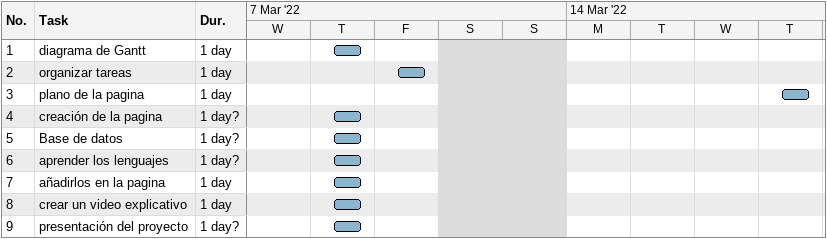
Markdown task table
| ID | Task | Duration | Start | Finish |
|---|---|---|---|---|
| 1 | diagrama de Gantt | 1d | 2022-03-10 | 2022-03-10 |
| 2 | organizar tareas | 1d | 2022-03-11 | 2022-03-11 |
| 3 | plano de la pagina | 1d | 2022-03-17 | 2022-03-17 |
| 4 | creación de la pagina | 1d? | 2022-03-10 | 2022-03-10 |
| 5 | Base de datos | 1d? | 2022-03-10 | 2022-03-10 |
| 6 | aprender los lenguajes | 1d? | 2022-03-10 | 2022-03-10 |
| 7 | añadirlos en la pagina | 1d | 2022-03-10 | 2022-03-10 |
| 8 | crear un video explicativo | 1d | 2022-03-10 | 2022-03-10 |
| 9 | presentación del proyecto | 1d? | 2022-03-10 | 2022-03-10 |
